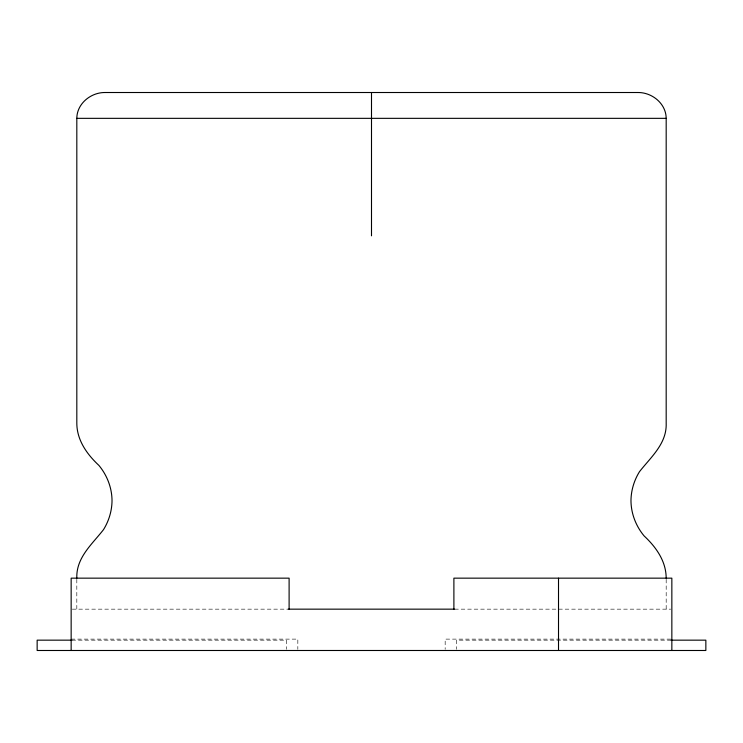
<?xml version="1.0" encoding="UTF-8"?>
<svg xmlns="http://www.w3.org/2000/svg" width="743" height="743" viewBox="0 0 743 743"><rect width="100%" height="100%" fill="white"/><g stroke="black" fill="none" stroke-linecap="round" stroke-linejoin="round"><path stroke-width="0.56" stroke-dasharray="3.71 2.79" d="M72.275 609.158L288.349 609.158M454.651 609.158L670.725 609.158M71.152 639.119L297.832 639.119L297.832 649.354M670.688 639.119L445.168 639.119L445.168 649.354M71.941 640.16L286.492 640.16L286.492 649.345M671.059 640.16L456.508 640.16L456.508 649.345M666.183 579.308L666.183 609.158M76.817 579.308L76.817 609.158"/><path stroke-width="1.11" d="M76.817 578.156C76.055 557.649 92.067 544.303 103.518 529.629C108.896 520.945 111.924 510.887 112.026 500.661C111.942 487.807 107.094 475.251 98.893 465.397C86.959 454.27 76.854 440.144 76.817 423.166L76.817 118.341C76.91 103.583 90.934 92.327 105.153 92.513L637.847 92.513C652.066 92.327 666.09 103.583 666.183 118.341L666.183 423.166C666.945 443.673 650.933 457.019 639.482 471.694C634.104 480.377 631.076 490.436 630.974 500.661C631.058 513.515 635.906 526.081 644.107 535.926C656.041 547.062 666.146 561.179 666.183 578.156M76.817 118.341L666.183 118.341M288.349 609.158L454.651 609.158M71.941 640.16L37.15 640.16L37.15 650.487L705.85 650.487L705.85 640.16L671.059 640.16M671.848 650.487L671.848 578.156L453.889 578.156L453.889 609.158M558.513 578.156L558.513 650.487M371.5 92.513L371.5 235.828M289.111 609.158L289.111 578.156L71.152 578.156L71.152 650.487"/></g></svg>
